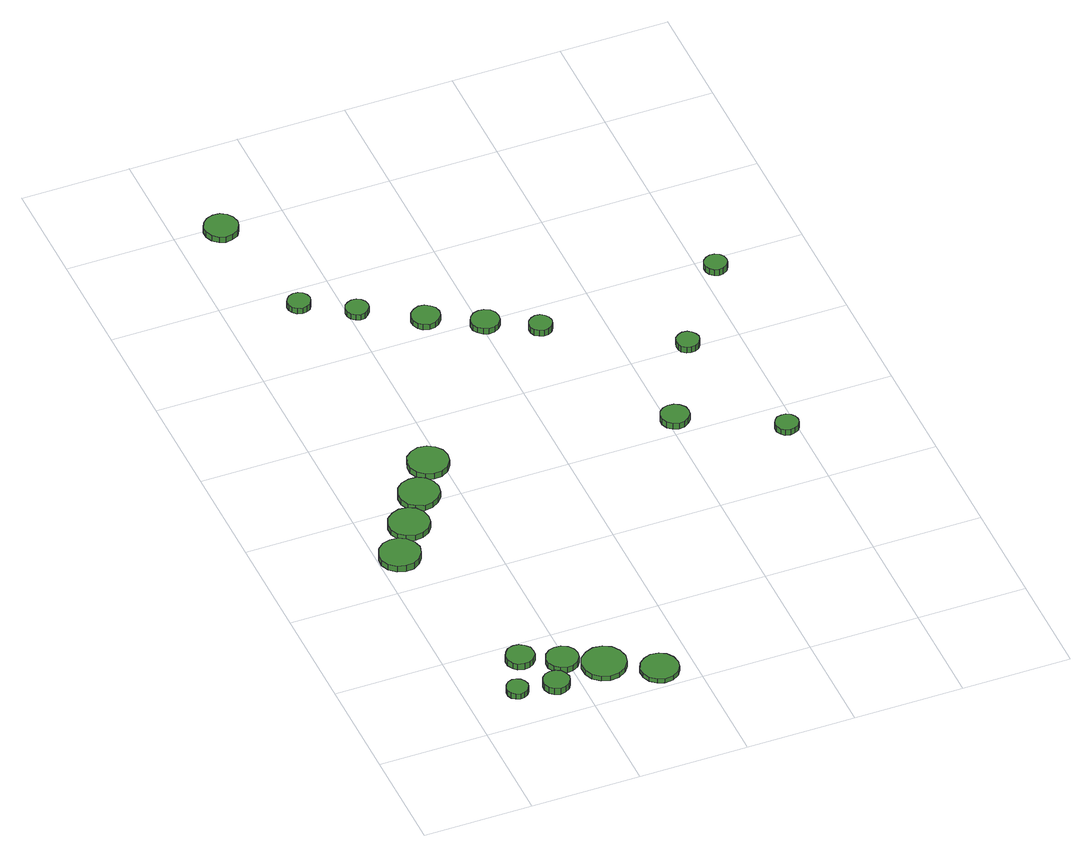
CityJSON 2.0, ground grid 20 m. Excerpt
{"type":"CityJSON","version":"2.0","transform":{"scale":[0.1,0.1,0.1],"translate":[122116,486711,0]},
"CityObjects":{
"tree1":{"type":"SolitaryVegetationObject","attributes":{"function":"something"},"geometry":[{"type":"MultiSurface","lod":"1","boundaries":[[[0,1,2,3,4,5,6,7,8,9,10,11,12,13,14]],[[15,16,17,18,19,20,21,22,23,24,25,26,27,28,29]],[[0,29,28,1]],[[1,28,27,2]],[[2,27,26,3]],[[3,26,25,4]],[[4,25,24,5]],[[5,24,23,6]],[[6,23,22,7]],[[7,22,21,8]],[[8,21,20,9]],[[9,20,19,10]],[[10,19,18,11]],[[11,18,17,12]],[[12,17,16,13]],[[13,16,15,14]],[[14,15,29,0]]]}]},
"tree2":{"type":"SolitaryVegetationObject","attributes":{"function":"something"},"geometry":[{"type":"MultiSurface","lod":"1","boundaries":[[[30,31,32,33,34,35,36,37,38,39,40,41,42,43,44]],[[45,46,47,48,49,50,51,52,53,54,55,56,57,58,59]],[[30,59,58,31]],[[31,58,57,32]],[[32,57,56,33]],[[33,56,55,34]],[[34,55,54,35]],[[35,54,53,36]],[[36,53,52,37]],[[37,52,51,38]],[[38,51,50,39]],[[39,50,49,40]],[[40,49,48,41]],[[41,48,47,42]],[[42,47,46,43]],[[43,46,45,44]],[[44,45,59,30]]]}]},
"tree3":{"type":"SolitaryVegetationObject","attributes":{"function":"something"},"geometry":[{"type":"MultiSurface","lod":"1","boundaries":[[[60,61,62,63,64,65,66,67,68,69,70,71,72,73,74]],[[75,76,77,78,79,80,81,82,83,84,85,86,87,88,89]],[[60,89,88,61]],[[61,88,87,62]],[[62,87,86,63]],[[63,86,85,64]],[[64,85,84,65]],[[65,84,83,66]],[[66,83,82,67]],[[67,82,81,68]],[[68,81,80,69]],[[69,80,79,70]],[[70,79,78,71]],[[71,78,77,72]],[[72,77,76,73]],[[73,76,75,74]],[[74,75,89,60]]]}]},
"tree4":{"type":"SolitaryVegetationObject","attributes":{"function":"something"},"geometry":[{"type":"MultiSurface","lod":"1","boundaries":[[[90,91,92,93,94,95,96,97,98,99,100,101,102,103,104]],[[105,106,107,108,109,110,111,112,113,114,115,116,117,118,119]],[[90,119,118,91]],[[91,118,117,92]],[[92,117,116,93]],[[93,116,115,94]],[[94,115,114,95]],[[95,114,113,96]],[[96,113,112,97]],[[97,112,111,98]],[[98,111,110,99]],[[99,110,109,100]],[[100,109,108,101]],[[101,108,107,102]],[[102,107,106,103]],[[103,106,105,104]],[[104,105,119,90]]]}]},
"tree5":{"type":"SolitaryVegetationObject","attributes":{"function":"something"},"geometry":[{"type":"MultiSurface","lod":"1","boundaries":[[[120,121,122,123,124,125,126,127,128,129,130,131,132,133,134]],[[135,136,137,138,139,140,141,142,143,144,145,146,147,148,149]],[[120,149,148,121]],[[121,148,147,122]],[[122,147,146,123]],[[123,146,145,124]],[[124,145,144,125]],[[125,144,143,126]],[[126,143,142,127]],[[127,142,141,128]],[[128,141,140,129]],[[129,140,139,130]],[[130,139,138,131]],[[131,138,137,132]],[[132,137,136,133]],[[133,136,135,134]],[[134,135,149,120]]]}]},
"tree6":{"type":"SolitaryVegetationObject","attributes":{"function":"something"},"geometry":[{"type":"MultiSurface","lod":"1","boundaries":[[[150,151,152,153,154,155,156,157,158,159,160,161,162,163,164]],[[165,166,167,168,169,170,171,172,173,174,175,176,177,178,179]],[[150,179,178,151]],[[151,178,177,152]],[[152,177,176,153]],[[153,176,175,154]],[[154,175,174,155]],[[155,174,173,156]],[[156,173,172,157]],[[157,172,171,158]],[[158,171,170,159]],[[159,170,169,160]],[[160,169,168,161]],[[161,168,167,162]],[[162,167,166,163]],[[163,166,165,164]],[[164,165,179,150]]]}]},
"tree7":{"type":"SolitaryVegetationObject","attributes":{"function":"something"},"geometry":[{"type":"MultiSurface","lod":"1","boundaries":[[[180,181,182,183,184,185,186,187,188,189,190,191,192,193,194]],[[195,196,197,198,199,200,201,202,203,204,205,206,207,208,209]],[[180,209,208,181]],[[181,208,207,182]],[[182,207,206,183]],[[183,206,205,184]],[[184,205,204,185]],[[185,204,203,186]],[[186,203,202,187]],[[187,202,201,188]],[[188,201,200,189]],[[189,200,199,190]],[[190,199,198,191]],[[191,198,197,192]],[[192,197,196,193]],[[193,196,195,194]],[[194,195,209,180]]]}]},
"tree8":{"type":"SolitaryVegetationObject","attributes":{"function":"something"},"geometry":[{"type":"MultiSurface","lod":"1","boundaries":[[[210,211,212,213,214,215,216,217,218,219,220,221,222,223,224]],[[225,226,227,228,229,230,231,232,233,234,235,236,237,238,239]],[[210,239,238,211]],[[211,238,237,212]],[[212,237,236,213]],[[213,236,235,214]],[[214,235,234,215]],[[215,234,233,216]],[[216,233,232,217]],[[217,232,231,218]],[[218,231,230,219]],[[219,230,229,220]],[[220,229,228,221]],[[221,228,227,222]],[[222,227,226,223]],[[223,226,225,224]],[[224,225,239,210]]]}]},
"tree9":{"type":"SolitaryVegetationObject","attributes":{"function":"something"},"geometry":[{"type":"MultiSurface","lod":"1","boundaries":[[[240,241,242,243,244,245,246,247,248,249,250,251,252,253,254]],[[255,256,257,258,259,260,261,262,263,264,265,266,267,268,269]],[[240,269,268,241]],[[241,268,267,242]],[[242,267,266,243]],[[243,266,265,244]],[[244,265,264,245]],[[245,264,263,246]],[[246,263,262,247]],[[247,262,261,248]],[[248,261,260,249]],[[249,260,259,250]],[[250,259,258,251]],[[251,258,257,252]],[[252,257,256,253]],[[253,256,255,254]],[[254,255,269,240]]]}]},
"tree10":{"type":"SolitaryVegetationObject","attributes":{"function":"something"},"geometry":[{"type":"MultiSurface","lod":"1","boundaries":[[[270,271,272,273,274,275,276,277,278,279,280,281,282,283,284]],[[285,286,287,288,289,290,291,292,293,294,295,296,297,298,299]],[[270,299,298,271]],[[271,298,297,272]],[[272,297,296,273]],[[273,296,295,274]],[[274,295,294,275]],[[275,294,293,276]],[[276,293,292,277]],[[277,292,291,278]],[[278,291,290,279]],[[279,290,289,280]],[[280,289,288,281]],[[281,288,287,282]],[[282,287,286,283]],[[283,286,285,284]],[[284,285,299,270]]]}]},
"tree11":{"type":"SolitaryVegetationObject","attributes":{"function":"something"},"geometry":[{"type":"MultiSurface","lod":"1","boundaries":[[[300,301,302,303,304,305,306,307,308,309,310,311,312,313,314]],[[315,316,317,318,319,320,321,322,323,324,325,326,327,328,329]],[[300,329,328,301]],[[301,328,327,302]],[[302,327,326,303]],[[303,326,325,304]],[[304,325,324,305]],[[305,324,323,306]],[[306,323,322,307]],[[307,322,321,308]],[[308,321,320,309]],[[309,320,319,310]],[[310,319,318,311]],[[311,318,317,312]],[[312,317,316,313]],[[313,316,315,314]],[[314,315,329,300]]]}]},
"tree12":{"type":"SolitaryVegetationObject","attributes":{"function":"something"},"geometry":[{"type":"MultiSurface","lod":"1","boundaries":[[[330,331,332,333,334,335,336,337,338,339,340,341,342,343,344]],[[345,346,347,348,349,350,351,352,353,354,355,356,357,358,359]],[[330,359,358,331]],[[331,358,357,332]],[[332,357,356,333]],[[333,356,355,334]],[[334,355,354,335]],[[335,354,353,336]],[[336,353,352,337]],[[337,352,351,338]],[[338,351,350,339]],[[339,350,349,340]],[[340,349,348,341]],[[341,348,347,342]],[[342,347,346,343]],[[343,346,345,344]],[[344,345,359,330]]]}]},
"tree13":{"type":"SolitaryVegetationObject","attributes":{"function":"something"},"geometry":[{"type":"MultiSurface","lod":"1","boundaries":[[[360,361,362,363,364,365,366,367,368,369,370,371,372,373,374]],[[375,376,377,378,379,380,381,382,383,384,385,386,387,388,389]],[[360,389,388,361]],[[361,388,387,362]],[[362,387,386,363]],[[363,386,385,364]],[[364,385,384,365]],[[365,384,383,366]],[[366,383,382,367]],[[367,382,381,368]],[[368,381,380,369]],[[369,380,379,370]],[[370,379,378,371]],[[371,378,377,372]],[[372,377,376,373]],[[373,376,375,374]],[[374,375,389,360]]]}]},
"tree14":{"type":"SolitaryVegetationObject","attributes":{"function":"something"},"geometry":[{"type":"MultiSurface","lod":"1","boundaries":[[[390,391,392,393,394,395,396,397,398,399,400,401,402,403,404]],[[405,406,407,408,409,410,411,412,413,414,415,416,417,418,419]],[[390,419,418,391]],[[391,418,417,392]],[[392,417,416,393]],[[393,416,415,394]],[[394,415,414,395]],[[395,414,413,396]],[[396,413,412,397]],[[397,412,411,398]],[[398,411,410,399]],[[399,410,409,400]],[[400,409,408,401]],[[401,408,407,402]],[[402,407,406,403]],[[403,406,405,404]],[[404,405,419,390]]]}]},
"tree15":{"type":"SolitaryVegetationObject","attributes":{"function":"something"},"geometry":[{"type":"MultiSurface","lod":"1","boundaries":[[[420,421,422,423,424,425,426,427,428,429,430,431,432,433,434]],[[435,436,437,438,439,440,441,442,443,444,445,446,447,448,449]],[[420,449,448,421]],[[421,448,447,422]],[[422,447,446,423]],[[423,446,445,424]],[[424,445,444,425]],[[425,444,443,426]],[[426,443,442,427]],[[427,442,441,428]],[[428,441,440,429]],[[429,440,439,430]],[[430,439,438,431]],[[431,438,437,432]],[[432,437,436,433]],[[433,436,435,434]],[[434,435,449,420]]]}]},
"tree16":{"type":"SolitaryVegetationObject","attributes":{"function":"something"},"geometry":[{"type":"MultiSurface","lod":"1","boundaries":[[[450,451,452,453,454,455,456,457,458,459,460,461,462,463,464]],[[465,466,467,468,469,470,471,472,473,474,475,476,477,478,479]],[[450,479,478,451]],[[451,478,477,452]],[[452,477,476,453]],[[453,476,475,454]],[[454,475,474,455]],[[455,474,473,456]],[[456,473,472,457]],[[457,472,471,458]],[[458,471,470,459]],[[459,470,469,460]],[[460,469,468,461]],[[461,468,467,462]],[[462,467,466,463]],[[463,466,465,464]],[[464,465,479,450]]]}]},
"tree17":{"type":"SolitaryVegetationObject","attributes":{"function":"something"},"geometry":[{"type":"MultiSurface","lod":"1","boundaries":[[[480,481,482,483,484,485,486,487,488,489,490,491,492,493,494]],[[495,496,497,498,499,500,501,502,503,504,505,506,507,508,509]],[[480,509,508,481]],[[481,508,507,482]],[[482,507,506,483]],[[483,506,505,484]],[[484,505,504,485]],[[485,504,503,486]],[[486,503,502,487]],[[487,502,501,488]],[[488,501,500,489]],[[489,500,499,490]],[[490,499,498,491]],[[491,498,497,492]],[[492,497,496,493]],[[493,496,495,494]],[[494,495,509,480]]]}]},
"tree18":{"type":"SolitaryVegetationObject","attributes":{"function":"something"},"geometry":[{"type":"MultiSurface","lod":"1","boundaries":[[[510,511,512,513,514,515,516,517,518,519,520,521,522,523,524]],[[525,526,527,528,529,530,531,532,533,534,535,536,537,538,539]],[[510,539,538,511]],[[511,538,537,512]],[[512,537,536,513]],[[513,536,535,514]],[[514,535,534,515]],[[515,534,533,516]],[[516,533,532,517]],[[517,532,531,518]],[[518,531,530,519]],[[519,530,529,520]],[[520,529,528,521]],[[521,528,527,522]],[[522,527,526,523]],[[523,526,525,524]],[[524,525,539,510]]]}]},
"tree19":{"type":"SolitaryVegetationObject","attributes":{"function":"something"},"geometry":[{"type":"MultiSurface","lod":"1","boundaries":[[[540,541,542,543,544,545,546,547,548,549,550,551,552,553,554]],[[555,556,557,558,559,560,561,562,563,564,565,566,567,568,569]],[[540,569,568,541]],[[541,568,567,542]],[[542,567,566,543]],[[543,566,565,544]],[[544,565,564,545]],[[545,564,563,546]],[[546,563,562,547]],[[547,562,561,548]],[[548,561,560,549]],[[549,560,559,550]],[[550,559,558,551]],[[551,558,557,552]],[[552,557,556,553]],[[553,556,555,554]],[[554,555,569,540]]]}]},
"tree20":{"type":"SolitaryVegetationObject","attributes":{"function":"something"},"geometry":[{"type":"MultiSurface","lod":"1","boundaries":[[[570,571,572,573,574,575,576,577,578,579,580,581,582,583,584]],[[585,586,587,588,589,590,591,592,593,594,595,596,597,598,599]],[[570,599,598,571]],[[571,598,597,572]],[[572,597,596,573]],[[573,596,595,574]],[[574,595,594,575]],[[575,594,593,576]],[[576,593,592,577]],[[577,592,591,578]],[[578,591,590,579]],[[579,590,589,580]],[[580,589,588,581]],[[581,588,587,582]],[[582,587,586,583]],[[583,586,585,584]],[[584,585,599,570]]]}]}
},
"vertices":[
[110,82,16],[108,90,16],[103,97,16],[96,101,16],[88,102,16],[80,99,16],[74,93,16],[71,86,16],[71,78,16],[74,70,16],[80,65,16],[88,62,16],[96,63,16],[103,67,16],[108,74,16],[108,74,4],[103,67,4],[96,63,4],[88,62,4],[80,65,4],[74,70,4],[71,78,4],[71,86,4],[74,93,4],[80,99,4],[88,102,4],[96,101,4],[103,97,4],[108,90,4],[110,82,4],
[153,159,14],[151,170,14],[144,178,14],[135,184,14],[125,185,14],[114,182,14],[107,174,14],[102,165,14],[102,154,14],[107,144,14],[114,137,14],[125,134,14],[135,135,14],[144,140,14],[151,149,14],[151,149,1],[144,140,1],[135,135,1],[125,134,1],[114,137,1],[107,144,1],[102,154,1],[102,165,1],[107,174,1],[114,182,1],[125,185,1],[135,184,1],[144,178,1],[151,170,1],[153,159,1],
[184,74,15],[181,83,15],[176,92,15],[167,97,15],[157,98,15],[147,95,15],[140,88,15],[136,79,15],[136,69,15],[140,59,15],[147,53,15],[157,49,15],[167,51,15],[176,56,15],[181,64,15],[181,64,2],[176,56,2],[167,51,2],[157,49,2],[147,53,2],[140,59,2],[136,69,2],[136,79,2],[140,88,2],[147,95,2],[157,98,2],[167,97,2],[176,92,2],[181,83,2],[184,74,2],
[75,481,18],[71,496,18],[62,508,18],[49,516,18],[34,517,18],[19,513,18],[7,502,18],[1,488,18],[1,473,18],[7,459,18],[19,448,18],[34,444,18],[49,445,18],[62,453,18],[71,465,18],[71,465,5],[62,453,5],[49,445,5],[34,444,5],[19,448,5],[7,459,5],[1,473,5],[1,488,5],[7,502,5],[19,513,5],[34,517,5],[49,516,5],[62,508,5],[71,496,5],[75,481,5],
[221,127,13],[219,138,13],[212,148,13],[201,154,13],[189,155,13],[178,152,13],[169,144,13],[164,133,13],[164,121,13],[169,110,13],[178,102,13],[189,98,13],[201,99,13],[212,105,13],[219,115,13],[219,115,1],[212,105,1],[201,99,1],[189,98,1],[178,102,1],[169,110,1],[164,121,1],[164,133,1],[169,144,1],[178,152,1],[189,155,1],[201,154,1],[212,148,1],[219,138,1],[221,127,1],
[119,547,19],[116,562,19],[107,575,19],[94,582,19],[78,584,19],[64,579,19],[52,569,19],[46,555,19],[46,539,19],[52,525,19],[64,515,19],[78,510,19],[94,512,19],[107,519,19],[116,532,19],[116,532,7],[107,519,7],[94,512,7],[78,510,7],[64,515,7],[52,525,7],[46,539,7],[46,555,7],[52,569,7],[64,579,7],[78,584,7],[94,582,7],[107,575,7],[116,562,7],[119,547,7],
[295,91,11],[291,107,11],[282,121,11],[267,129,11],[251,131,11],[235,125,11],[222,114,11],[216,99,11],[216,82,11],[222,67,11],[235,56,11],[251,51,11],[267,53,11],[282,61,11],[291,74,11],[291,74,1],[282,61,1],[267,53,1],[251,51,1],[235,56,1],[222,67,1],[216,82,1],[216,99,1],[222,114,1],[235,125,1],[251,131,1],[267,129,1],[282,121,1],[291,107,1],[295,91,1],
[164,611,21],[161,626,21],[152,639,21],[138,647,21],[123,648,21],[108,643,21],[97,633,21],[91,619,21],[91,603,21],[97,589,21],[108,579,21],[123,574,21],[138,576,21],[152,584,21],[161,596,21],[161,596,9],[152,584,9],[138,576,9],[123,574,9],[108,579,9],[97,589,9],[91,603,9],[91,619,9],[97,633,9],[108,643,9],[123,648,9],[138,647,9],[152,639,9],[161,626,9],[164,611,9],
[373,43,10],[370,57,10],[362,69,10],[350,76,10],[335,78,10],[322,73,10],[311,64,10],[305,51,10],[305,36,10],[311,23,10],[322,14,10],[335,9,10],[350,11,10],[362,18,10],[370,29,10],[370,29,1],[362,18,1],[350,11,1],[335,9,1],[322,14,1],[311,23,1],[305,36,1],[305,51,1],[311,64,1],[322,73,1],[335,78,1],[350,76,1],[362,69,1],[370,57,1],[373,43,1],
[209,679,23],[206,694,23],[197,706,23],[184,714,23],[168,716,23],[154,711,23],[142,701,23],[136,686,23],[136,671,23],[142,657,23],[154,647,23],[168,642,23],[184,643,23],[197,651,23],[206,664,23],[206,664,11],[197,651,11],[184,643,11],[168,642,11],[154,647,11],[142,657,11],[136,671,11],[136,686,11],[142,701,11],[154,711,11],[168,716,11],[184,714,11],[197,706,11],[206,694,11],[209,679,11],
[146,1143,28],[144,1152,28],[139,1159,28],[131,1163,28],[123,1164,28],[114,1161,28],[108,1155,28],[104,1147,28],[104,1139,28],[108,1131,28],[114,1125,28],[123,1122,28],[131,1123,28],[139,1127,28],[144,1135,28],[144,1135,16],[139,1127,16],[131,1123,16],[123,1122,16],[114,1125,16],[108,1131,16],[104,1139,16],[104,1147,16],[108,1155,16],[114,1161,16],[123,1164,16],[131,1163,16],[139,1159,16],[144,1152,16],[146,1143,16],
[109,1378,25],[106,1391,25],[99,1401,25],[88,1408,25],[75,1409,25],[63,1405,25],[53,1396,25],[48,1385,25],[48,1372,25],[53,1360,25],[63,1351,25],[75,1347,25],[88,1349,25],[99,1355,25],[106,1366,25],[106,1366,13],[99,1355,13],[88,1349,13],[75,1347,13],[63,1351,13],[53,1360,13],[48,1372,13],[48,1385,13],[53,1396,13],[63,1405,13],[75,1409,13],[88,1408,13],[99,1401,13],[106,1391,13],[109,1378,13],
[232,1090,27],[230,1099,27],[225,1106,27],[218,1110,27],[209,1111,27],[201,1108,27],[194,1103,27],[191,1095,27],[191,1086,27],[194,1078,27],[201,1072,27],[209,1069,27],[218,1070,27],[225,1075,27],[230,1082,27],[230,1082,15],[225,1075,15],[218,1070,15],[209,1069,15],[201,1072,15],[194,1078,15],[191,1086,15],[191,1095,15],[194,1103,15],[201,1108,15],[209,1111,15],[218,1110,15],[225,1106,15],[230,1099,15],[232,1090,15],
[338,1027,26],[336,1038,26],[329,1046,26],[320,1052,26],[309,1053,26],[299,1049,26],[291,1042,26],[287,1033,26],[287,1022,26],[291,1012,26],[299,1005,26],[309,1002,26],[320,1003,26],[329,1008,26],[336,1017,26],[336,1017,14],[329,1008,14],[320,1003,14],[309,1002,14],[299,1005,14],[291,1012,14],[287,1022,14],[287,1033,14],[291,1042,14],[299,1049,14],[309,1053,14],[320,1052,14],[329,1046,14],[336,1038,14],[338,1027,14],
[428,979,25],[426,989,25],[420,998,25],[410,1003,25],[400,1004,25],[390,1001,25],[382,994,25],[377,984,25],[377,973,25],[382,964,25],[390,957,25],[400,953,25],[410,954,25],[420,960,25],[426,968,25],[426,968,13],[420,960,13],[410,954,13],[400,953,13],[390,957,13],[382,964,13],[377,973,13],[377,984,13],[382,994,13],[390,1001,13],[400,1004,13],[410,1003,13],[420,998,13],[426,989,13],[428,979,13],
[508,934,25],[506,942,25],[501,949,25],[494,954,25],[485,955,25],[477,952,25],[470,946,25],[467,938,25],[467,929,25],[470,921,25],[477,916,25],[485,913,25],[494,914,25],[501,918,25],[506,925,25],[506,925,12],[501,918,12],[494,914,12],[485,913,12],[477,916,12],[470,921,12],[467,929,12],[467,938,12],[470,946,12],[477,952,12],[485,955,12],[494,954,12],[501,949,12],[506,942,12],[508,934,12],
[635,627,24],[633,637,24],[626,646,24],[617,651,24],[606,652,24],[596,649,24],[588,642,24],[584,632,24],[584,622,24],[588,612,24],[596,605,24],[606,601,24],[617,602,24],[626,608,24],[633,616,24],[633,616,11],[626,608,11],[617,602,11],[606,601,11],[596,605,11],[588,612,11],[584,622,11],[584,632,11],[588,642,11],[596,649,11],[606,652,11],[617,651,11],[626,646,11],[633,637,11],[635,627,11],
[800,535,23],[798,543,23],[793,550,23],[785,555,23],[777,555,23],[768,553,23],[762,547,23],[758,539,23],[758,530,23],[762,522,23],[768,516,23],[777,514,23],[785,515,23],[793,519,23],[798,526,23],[798,526,11],[793,519,11],[785,515,11],[777,514,11],[768,516,11],[762,522,11],[758,530,11],[758,539,11],[762,547,11],[768,553,11],[777,555,11],[785,555,11],[793,550,11],[798,543,11],[800,535,11],
[725,798,24],[723,806,24],[718,813,24],[711,818,24],[702,819,24],[694,816,24],[687,810,24],[684,802,24],[684,793,24],[687,785,24],[694,779,24],[702,777,24],[711,778,24],[718,782,24],[723,789,24],[723,789,11],[718,782,11],[711,778,11],[702,777,11],[694,779,11],[687,785,11],[684,793,11],[684,802,11],[687,810,11],[694,816,11],[702,819,11],[711,818,11],[718,813,11],[723,806,11],[725,798,11],
[847,967,23],[845,976,23],[840,983,23],[832,987,23],[824,988,23],[816,985,23],[809,979,23],[806,971,23],[806,963,23],[809,955,23],[816,949,23],[824,946,23],[832,947,23],[840,952,23],[845,959,23],[845,959,10],[840,952,10],[832,947,10],[824,946,10],[816,949,10],[809,955,10],[806,963,10],[806,971,10],[809,979,10],[816,985,10],[824,988,10],[832,987,10],[840,983,10],[845,976,10],[847,967,10]
]}
